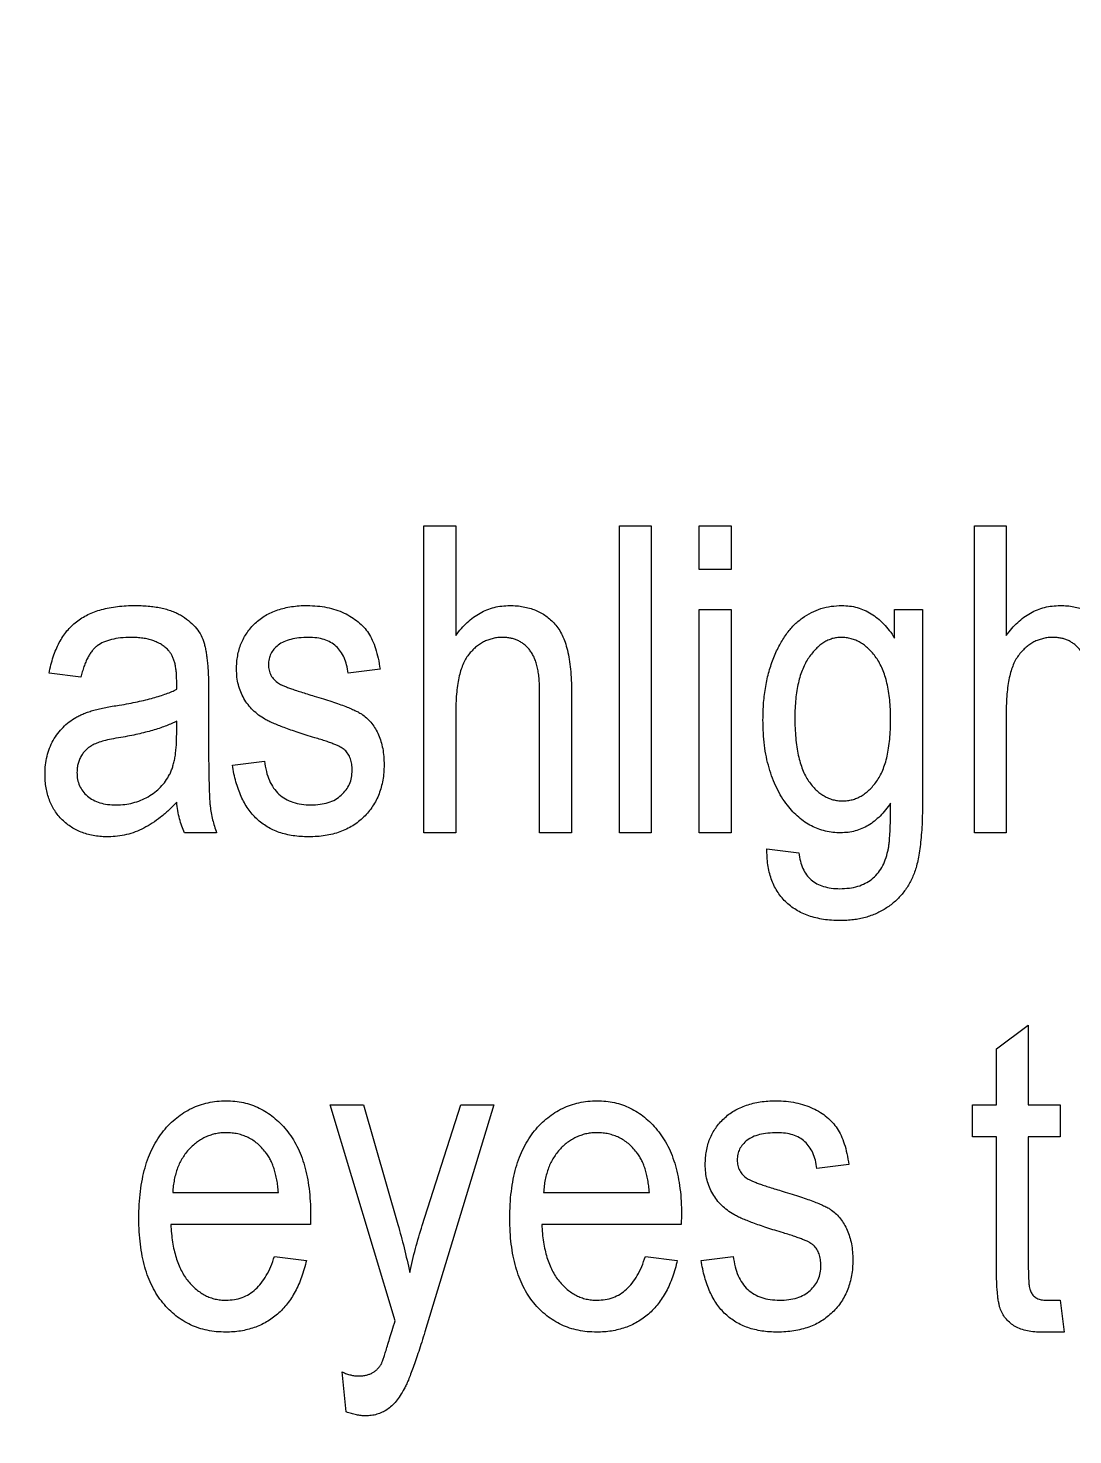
# Model space of a CAD drawing. Header units: millimetres. Extents: x -34 to 34, y -34 to 34.
# Drawn here: x 18.21 to 24.32, y 6.89 to 15.13 of the extents above; entities that cross this region are included whole.
import ezdxf

# ---------------------------------------------------------------- set-up
doc = ezdxf.new("R2010")
doc.units = ezdxf.units.MM

msp = doc.modelspace()

# ---------------------------------------------------------------- linework, layer by layer
at = {"color": 7, "linetype": 'Continuous', "lineweight": 25}
for p, q in [((20.5234, 10.4148), (20.5234, 12.2126)), ((20.5234, 12.2126), (20.7101, 12.2126)), ((20.7101, 12.2126), (20.7101, 11.5698)), ((21.6674, 10.4148), (21.6674, 12.2126)), ((21.6674, 12.2126), (21.8542, 12.2126)), ((21.8542, 12.2126), (21.8542, 10.4148)), ((22.1344, 11.9557), (22.1344, 12.2126)), ((22.1344, 12.2126), (22.3212, 12.2126)), ((22.3212, 12.2126), (22.3212, 11.9557)), ((23.7454, 10.4148), (23.7454, 12.2126)), ((23.7454, 12.2126), (23.9322, 12.2126)), ((23.9322, 12.2126), (23.9322, 11.5698)), ((22.3212, 11.9557), (22.1344, 11.9557)), ((22.1344, 10.4148), (22.1344, 11.7223)), ((22.1344, 11.7223), (22.3212, 11.7223)), ((22.3212, 11.7223), (22.3212, 10.4148)), ((23.2785, 11.5552), (23.2785, 11.7223)), ((23.2785, 11.7223), (23.4419, 11.7223)), ((23.4419, 11.7223), (23.4419, 10.6026)), ((20.2665, 11.372), (20.0797, 11.3487)), ((18.5154, 11.3253), (18.3286, 11.3487)), ((19.0758, 11.2553), (19.0758, 11.3086)), ((19.2625, 11.2542), (19.2625, 10.9602)), ((21.2005, 10.4148), (21.2005, 11.2418)), ((21.3872, 11.2396), (21.3872, 10.4148)), ((20.7101, 11.1287), (20.7101, 10.4148)), ((23.9322, 11.1287), (23.9322, 10.4148)), ((19.0758, 10.9908), (19.0758, 11.0685)), ((19.4026, 10.8117), (19.5894, 10.835)), ((19.3092, 10.4148), (19.1225, 10.4148)), ((20.7101, 10.4148), (20.5234, 10.4148)), ((21.3872, 10.4148), (21.2005, 10.4148)), ((21.8542, 10.4148), (21.6674, 10.4148)), ((22.3212, 10.4148), (22.1344, 10.4148)), ((23.9322, 10.4148), (23.7454, 10.4148)), ((22.5313, 10.3214), (22.7181, 10.298)), ((23.8744, 9.1495), (24.0612, 9.2896)), ((24.0612, 9.2896), (24.0612, 8.8226)), ((23.8744, 8.8226), (23.8744, 9.1495)), ((20.3543, 7.5574), (19.9752, 8.8226)), ((19.9752, 8.8226), (20.1693, 8.8226)), ((20.1693, 8.8226), (20.371, 8.1214)), ((20.5133, 8.1167), (20.7384, 8.8226)), ((20.9325, 8.8226), (20.5286, 7.4928)), ((20.7384, 8.8226), (20.9325, 8.8226)), ((23.7343, 8.6358), (23.7343, 8.8226)), ((23.7343, 8.8226), (23.8744, 8.8226)), ((24.0612, 8.8226), (24.248, 8.8226)), ((24.248, 8.8226), (24.248, 8.6358)), ((23.8744, 8.6358), (23.7343, 8.6358)), ((23.8744, 7.889), (23.8744, 8.6358)), ((24.248, 8.6358), (24.0612, 8.6358)), ((24.0612, 8.6358), (24.0612, 7.8617)), ((23.0105, 8.4724), (22.8237, 8.449)), ((19.0526, 8.3089), (19.6717, 8.3089)), ((21.224, 8.3089), (21.8431, 8.3089)), ((19.8596, 8.1798), (19.8585, 8.1221)), ((22.031, 8.1798), (22.0299, 8.1221)), ((19.8585, 8.1221), (19.0413, 8.1221)), ((22.0299, 8.1221), (21.2127, 8.1221)), ((19.6483, 7.9354), (19.8351, 7.912)), ((21.8197, 7.9354), (22.0065, 7.912)), ((22.1466, 7.912), (22.3334, 7.9354)), ((24.1666, 7.6785), (24.248, 7.6785)), ((24.248, 7.6785), (24.2713, 7.4917)), ((24.2713, 7.4917), (24.133, 7.4917)), ((20.0686, 7.0248), (20.0453, 7.2583))]:
    msp.add_line(p, q, dxfattribs=at)
at = {"color": 7, "linetype": 'Continuous'}
msp.add_circle((0, 0), 34, dxfattribs=at)
at = {"color": 7, "linetype": 'Continuous', "lineweight": 25}
for points, knots in [([(18.3286, 11.3487), (18.3322, 11.3654), (18.3392, 11.3979), (18.3525, 11.4448), (18.369, 11.488), (18.3878, 11.5278), (18.4092, 11.5639), (18.4328, 11.5967), (18.4597, 11.6255), (18.4887, 11.6514), (18.5209, 11.6739), (18.5563, 11.6932), (18.5951, 11.7091), (18.6367, 11.7229), (18.6819, 11.7327), (18.73, 11.7406), (18.7816, 11.7448), (18.8171, 11.7453), (18.8353, 11.7456)], [0, 0, 0, 0, 0.0716716, 0.1396575, 0.2040967, 0.2657188, 0.3238246, 0.3800588, 0.4349433, 0.4888007, 0.5430171, 0.5994176, 0.6575078, 0.7186634, 0.7830298, 0.8512299, 0.9234352, 1, 1, 1, 1]), ([(18.8353, 11.7456), (18.8496, 11.7454), (18.8772, 11.745), (18.9175, 11.742), (18.9554, 11.7374), (18.9911, 11.7305), (19.0242, 11.7212), (19.0554, 11.7109), (19.084, 11.6981), (19.1179, 11.6784), (19.1551, 11.6509), (19.1924, 11.6137), (19.2198, 11.5718), (19.2348, 11.5336), (19.2428, 11.5007), (19.2484, 11.4735), (19.2526, 11.4434), (19.2562, 11.4106), (19.2591, 11.3752), (19.2614, 11.3373), (19.2623, 11.2967), (19.2625, 11.2687), (19.2625, 11.2542)], [0, 0, 0, 0, 0.055824, 0.108429, 0.15842, 0.205566, 0.250578, 0.293416, 0.334193, 0.373299, 0.446944, 0.515076, 0.578842, 0.641994, 0.674963, 0.711445, 0.750973, 0.794165, 0.840588, 0.890275, 0.943238, 1, 1, 1, 1]), ([(19.426, 11.3728), (19.4263, 11.3863), (19.427, 11.4127), (19.4324, 11.4514), (19.4405, 11.4882), (19.4526, 11.5232), (19.4686, 11.5557), (19.4871, 11.5868), (19.5096, 11.6157), (19.5355, 11.6425), (19.5641, 11.6671), (19.596, 11.688), (19.6303, 11.7059), (19.6674, 11.7205), (19.7069, 11.7318), (19.7491, 11.7396), (19.7938, 11.7451), (19.8246, 11.7454), (19.8404, 11.7456)], [0, 0, 0, 0, 0.064436, 0.125867, 0.185938, 0.24426, 0.301581, 0.35857, 0.416451, 0.475923, 0.535995, 0.595828, 0.657302, 0.7203, 0.78546, 0.85336, 0.924575, 1, 1, 1, 1]), ([(19.8404, 11.7456), (19.8603, 11.745), (19.8989, 11.7438), (19.955, 11.7359), (20.0074, 11.7219), (20.0557, 11.7027), (20.0997, 11.6791), (20.1383, 11.6512), (20.1715, 11.6196), (20.1998, 11.5837), (20.2228, 11.5415), (20.2414, 11.4921), (20.2568, 11.4349), (20.2632, 11.3938), (20.2665, 11.372)], [0, 0, 0, 0, 0.094098, 0.183224, 0.267982, 0.350533, 0.429223, 0.50396, 0.575737, 0.645979, 0.719792, 0.80267, 0.895821, 1, 1, 1, 1]), ([(20.7101, 11.5698), (20.7207, 11.5837), (20.7412, 11.6109), (20.7756, 11.647), (20.8125, 11.677), (20.851, 11.7022), (20.8917, 11.7216), (20.9345, 11.7358), (20.9794, 11.7438), (21.0101, 11.745), (21.0257, 11.7456)], [0, 0, 0, 0, 0.139469, 0.271137, 0.396529, 0.517824, 0.63709, 0.755446, 0.875647, 1, 1, 1, 1]), ([(21.0257, 11.7456), (21.0393, 11.7453), (21.0659, 11.7446), (21.1046, 11.7393), (21.1411, 11.731), (21.1756, 11.7195), (21.2078, 11.7038), (21.2376, 11.6849), (21.2653, 11.6627), (21.2912, 11.6371), (21.3142, 11.6066), (21.3339, 11.5708), (21.3505, 11.5292), (21.3643, 11.482), (21.3747, 11.4293), (21.3816, 11.371), (21.3866, 11.3072), (21.387, 11.2627), (21.3872, 11.2396)], [0, 0, 0, 0, 0.057444, 0.1117202, 0.1642962, 0.2151745, 0.2646744, 0.3144257, 0.3636384, 0.4143616, 0.4670349, 0.5239186, 0.5864313, 0.6553367, 0.7306011, 0.8127119, 0.9026258, 1, 1, 1, 1]), ([(22.508, 11.0754), (22.5087, 11.1093), (22.5101, 11.175), (22.5224, 11.2703), (22.5417, 11.3591), (22.5652, 11.4281), (22.5873, 11.4793), (22.605, 11.5147), (22.6242, 11.5473), (22.644, 11.5777), (22.6658, 11.6051), (22.6884, 11.6301), (22.7125, 11.6524), (22.7458, 11.6785), (22.7904, 11.7051), (22.8471, 11.7291), (22.9074, 11.7428), (22.9486, 11.7447), (22.9695, 11.7456)], [0, 0, 0, 0, 0.111723, 0.216967, 0.316536, 0.411523, 0.457028, 0.500668, 0.54206, 0.582044, 0.620363, 0.657316, 0.693405, 0.72859, 0.797045, 0.864014, 0.931134, 1, 1, 1, 1]), ([(22.9695, 11.7456), (22.9848, 11.7451), (23.0152, 11.7441), (23.0596, 11.7346), (23.1018, 11.7195), (23.1418, 11.6985), (23.1798, 11.6714), (23.2155, 11.6384), (23.249, 11.5994), (23.2684, 11.5702), (23.2785, 11.5552)], [0, 0, 0, 0, 0.121205, 0.239819, 0.356123, 0.474207, 0.595404, 0.723139, 0.857256, 1, 1, 1, 1]), ([(23.9322, 11.5698), (23.9428, 11.5837), (23.9633, 11.6109), (23.9977, 11.647), (24.0346, 11.677), (24.073, 11.7022), (24.1138, 11.7216), (24.1565, 11.7358), (24.2015, 11.7438), (24.2322, 11.745), (24.2478, 11.7456)], [0, 0, 0, 0, 0.139469, 0.271137, 0.396529, 0.517824, 0.63709, 0.755446, 0.875647, 1, 1, 1, 1]), ([(24.2478, 11.7456), (24.2614, 11.7453), (24.2879, 11.7446), (24.3267, 11.7393), (24.3632, 11.731), (24.3977, 11.7195), (24.4298, 11.7038), (24.4597, 11.6849), (24.4874, 11.6627), (24.5133, 11.6371), (24.5362, 11.6066), (24.556, 11.5708), (24.5726, 11.5292), (24.5863, 11.482), (24.5968, 11.4293), (24.6037, 11.371), (24.6087, 11.3072), (24.6091, 11.2627), (24.6093, 11.2396)], [0, 0, 0, 0, 0.057444, 0.11172, 0.164296, 0.215175, 0.264674, 0.314426, 0.363638, 0.414362, 0.467035, 0.523919, 0.586431, 0.655337, 0.730601, 0.812712, 0.902626, 1, 1, 1, 1]), ([(18.8091, 11.5588), (18.7884, 11.5584), (18.7496, 11.5577), (18.6955, 11.548), (18.6493, 11.5333), (18.6166, 11.5147), (18.595, 11.496), (18.5801, 11.4797), (18.5666, 11.4605), (18.5542, 11.4386), (18.5425, 11.4144), (18.5325, 11.387), (18.5228, 11.3573), (18.5179, 11.3362), (18.5154, 11.3253)], [0, 0, 0, 0, 0.148259, 0.277447, 0.392322, 0.49422, 0.543638, 0.596671, 0.652267, 0.711588, 0.776271, 0.845196, 0.920134, 1, 1, 1, 1]), ([(19.0258, 11.4851), (19.0197, 11.491), (19.0075, 11.5029), (18.986, 11.5179), (18.9622, 11.5306), (18.9362, 11.5412), (18.9078, 11.5493), (18.877, 11.5544), (18.8438, 11.5584), (18.8209, 11.5587), (18.8091, 11.5588)], [0, 0, 0, 0, 0.1075417, 0.2176791, 0.332152, 0.4510753, 0.5752506, 0.7075628, 0.8495183, 1, 1, 1, 1]), ([(19.847, 11.5588), (19.8285, 11.5583), (19.7938, 11.5574), (19.7454, 11.549), (19.704, 11.5357), (19.6705, 11.5157), (19.6448, 11.4913), (19.6263, 11.4635), (19.6147, 11.4324), (19.6134, 11.4103), (19.6128, 11.399)], [0, 0, 0, 0, 0.174448, 0.326882, 0.461347, 0.581638, 0.691071, 0.792789, 0.893938, 1, 1, 1, 1]), ([(20.0797, 11.3487), (20.0772, 11.3652), (20.0723, 11.3966), (20.0578, 11.4402), (20.0367, 11.4768), (20.0104, 11.5075), (19.9774, 11.5308), (19.939, 11.5473), (19.8948, 11.5572), (19.8635, 11.5583), (19.847, 11.5588)], [0, 0, 0, 0, 0.1428901, 0.2715776, 0.3904694, 0.5025713, 0.6152082, 0.7321897, 0.8591868, 1, 1, 1, 1]), ([(20.983, 11.5588), (20.9738, 11.5585), (20.9554, 11.558), (20.9284, 11.5537), (20.9026, 11.5456), (20.8775, 11.5357), (20.8539, 11.5218), (20.8309, 11.5058), (20.8095, 11.4862), (20.7888, 11.464), (20.7698, 11.4378), (20.7541, 11.4067), (20.7401, 11.3716), (20.7295, 11.3318), (20.7206, 11.2876), (20.7148, 11.2386), (20.7105, 11.1852), (20.7103, 11.1481), (20.7101, 11.1287)], [0, 0, 0, 0, 0.04841, 0.096097, 0.142584, 0.189362, 0.236938, 0.285298, 0.335747, 0.38842, 0.444027, 0.504346, 0.570021, 0.641321, 0.719788, 0.805709, 0.898842, 1, 1, 1, 1]), ([(21.2005, 11.2418), (21.2004, 11.2554), (21.2003, 11.2817), (21.1971, 11.3197), (21.1932, 11.3548), (21.1863, 11.3867), (21.1785, 11.4159), (21.1689, 11.4421), (21.1565, 11.4648), (21.1432, 11.4851), (21.1279, 11.5026), (21.1111, 11.5174), (21.0931, 11.5303), (21.0739, 11.5412), (21.0531, 11.5491), (21.0309, 11.5544), (21.0075, 11.5584), (20.9913, 11.5587), (20.983, 11.5588)], [0, 0, 0, 0, 0.09359, 0.180738, 0.261569, 0.335796, 0.405117, 0.468581, 0.527262, 0.582644, 0.634754, 0.686237, 0.736547, 0.786292, 0.837339, 0.889011, 0.943131, 1, 1, 1, 1]), ([(22.9654, 11.5588), (22.9565, 11.5585), (22.9389, 11.5578), (22.9129, 11.5522), (22.8881, 11.5424), (22.8636, 11.5296), (22.8403, 11.5125), (22.8176, 11.4921), (22.7961, 11.4676), (22.7752, 11.4401), (22.7563, 11.4085), (22.7395, 11.3735), (22.7256, 11.3348), (22.7146, 11.2925), (22.7052, 11.2466), (22.6995, 11.197), (22.6951, 11.144), (22.6949, 11.1074), (22.6948, 11.0886)], [0, 0, 0, 0, 0.044567, 0.08817, 0.132512, 0.178014, 0.226019, 0.276906, 0.330826, 0.388688, 0.4499, 0.514737, 0.58275, 0.655883, 0.733525, 0.817005, 0.905575, 1, 1, 1, 1]), ([(23.2551, 11.0791), (23.2548, 11.0987), (23.2541, 11.1367), (23.2509, 11.1917), (23.2435, 11.2427), (23.235, 11.2901), (23.2226, 11.3333), (23.2088, 11.3731), (23.1911, 11.4085), (23.1713, 11.4401), (23.1498, 11.4679), (23.1268, 11.492), (23.1029, 11.5128), (23.0777, 11.5297), (23.0511, 11.5425), (23.0237, 11.5522), (22.9949, 11.5578), (22.9753, 11.5585), (22.9654, 11.5588)], [0, 0, 0, 0, 0.09427, 0.182852, 0.264972, 0.342462, 0.414183, 0.481397, 0.544747, 0.604188, 0.660507, 0.713915, 0.764136, 0.812677, 0.859538, 0.906003, 0.952496, 1, 1, 1, 1]), ([(24.2051, 11.5588), (24.1958, 11.5585), (24.1775, 11.558), (24.1504, 11.5537), (24.1247, 11.5456), (24.0996, 11.5357), (24.076, 11.5218), (24.053, 11.5058), (24.0316, 11.4862), (24.0109, 11.464), (23.9919, 11.4378), (23.9762, 11.4067), (23.9621, 11.3716), (23.9515, 11.3318), (23.9427, 11.2876), (23.9369, 11.2386), (23.9326, 11.1852), (23.9323, 11.1481), (23.9322, 11.1287)], [0, 0, 0, 0, 0.04841, 0.096097, 0.142584, 0.189362, 0.236938, 0.285298, 0.335747, 0.38842, 0.444027, 0.504346, 0.570021, 0.641321, 0.719788, 0.805709, 0.898842, 1, 1, 1, 1]), ([(24.4225, 11.2418), (24.4225, 11.2554), (24.4224, 11.2817), (24.4191, 11.3197), (24.4152, 11.3548), (24.4083, 11.3867), (24.4006, 11.4159), (24.3909, 11.4421), (24.3786, 11.4648), (24.3652, 11.4851), (24.35, 11.5026), (24.3332, 11.5174), (24.3152, 11.5303), (24.296, 11.5412), (24.2752, 11.5491), (24.253, 11.5544), (24.2296, 11.5584), (24.2134, 11.5587), (24.2051, 11.5588)], [0, 0, 0, 0, 0.0935899, 0.1807377, 0.261569, 0.3357961, 0.4051167, 0.468581, 0.527262, 0.5826444, 0.6347538, 0.6862366, 0.7365468, 0.7862918, 0.8373389, 0.8890111, 0.9431314, 1, 1, 1, 1]), ([(19.0758, 11.3086), (19.0757, 11.3187), (19.0755, 11.3381), (19.0727, 11.3659), (19.0693, 11.3916), (19.064, 11.415), (19.0565, 11.4358), (19.0482, 11.4547), (19.0381, 11.4713), (19.0298, 11.4806), (19.0258, 11.4851)], [0, 0, 0, 0, 0.161267, 0.309516, 0.446865, 0.574548, 0.691884, 0.800555, 0.903503, 1, 1, 1, 1]), ([(19.8842, 10.9718), (19.8672, 10.977), (19.8345, 10.987), (19.7877, 11.002), (19.745, 11.0161), (19.7066, 11.0299), (19.6724, 11.0436), (19.6419, 11.0558), (19.6157, 11.0677), (19.5868, 11.083), (19.5552, 11.1037), (19.5218, 11.1322), (19.4931, 11.1647), (19.4688, 11.2005), (19.4499, 11.2398), (19.4357, 11.2817), (19.4278, 11.3265), (19.4266, 11.3572), (19.426, 11.3728)], [0, 0, 0, 0, 0.080348, 0.154086, 0.221746, 0.283008, 0.338429, 0.387637, 0.431089, 0.468395, 0.535347, 0.601101, 0.665615, 0.730436, 0.795703, 0.861629, 0.92964, 1, 1, 1, 1]), ([(19.6128, 11.399), (19.6134, 11.3881), (19.6146, 11.3667), (19.6266, 11.3368), (19.6455, 11.3104), (19.6628, 11.2972), (19.6719, 11.2903)], [0, 0, 0, 0, 0.253335, 0.496023, 0.737057, 1, 1, 1, 1]), ([(19.6719, 11.2903), (19.6755, 11.2882), (19.684, 11.2832), (19.6994, 11.2761), (19.7191, 11.2681), (19.7432, 11.2596), (19.7714, 11.2495), (19.8042, 11.2393), (19.8411, 11.2273), (19.8674, 11.2196), (19.8813, 11.2155)], [0, 0, 0, 0, 0.056472, 0.132657, 0.228152, 0.343167, 0.4768, 0.631658, 0.805172, 1, 1, 1, 1]), ([(18.7401, 11.1619), (18.7586, 11.1651), (18.7944, 11.1712), (18.8458, 11.1819), (18.8935, 11.1927), (18.9373, 11.2045), (18.9775, 11.216), (19.0138, 11.2284), (19.0465, 11.2409), (19.0663, 11.2507), (19.0758, 11.2553)], [0, 0, 0, 0, 0.161132, 0.311379, 0.450631, 0.581265, 0.699834, 0.810076, 0.909893, 1, 1, 1, 1]), ([(19.8813, 11.2155), (19.8993, 11.2101), (19.9336, 11.1998), (19.9822, 11.1841), (20.0257, 11.1692), (20.0639, 11.1551), (20.0969, 11.1417), (20.1246, 11.1288), (20.1475, 11.1176), (20.1704, 11.1023), (20.1942, 11.0822), (20.2189, 11.0549), (20.2402, 11.0235), (20.2581, 10.9884), (20.2721, 10.9495), (20.283, 10.9073), (20.2885, 10.8613), (20.2894, 10.8296), (20.2899, 10.8131)], [0, 0, 0, 0, 0.088802, 0.1690438, 0.2412984, 0.3055988, 0.3614603, 0.4094934, 0.4495465, 0.4818679, 0.5389057, 0.5962116, 0.6552845, 0.7171584, 0.7819972, 0.8500813, 0.9224248, 1, 1, 1, 1]), ([(18.3053, 10.7584), (18.3057, 10.7766), (18.3067, 10.8119), (18.3163, 10.8633), (18.331, 10.9115), (18.3524, 10.9562), (18.3789, 10.9968), (18.41, 11.0332), (18.4456, 11.0647), (18.479, 11.0872), (18.5087, 11.1027), (18.5338, 11.1135), (18.5616, 11.1237), (18.592, 11.1333), (18.6252, 11.1415), (18.6611, 11.1492), (18.6997, 11.1561), (18.7264, 11.1599), (18.7401, 11.1619)], [0, 0, 0, 0, 0.082234, 0.160067, 0.235715, 0.310162, 0.38384, 0.454974, 0.526416, 0.598714, 0.636677, 0.678142, 0.722779, 0.770713, 0.82244, 0.877675, 0.937024, 1, 1, 1, 1]), ([(19.0758, 11.0685), (19.0664, 11.0639), (19.047, 11.0544), (19.0159, 11.0413), (18.9816, 11.0289), (18.9438, 11.0174), (18.9031, 11.0056), (18.859, 10.9948), (18.8117, 10.9846), (18.7792, 10.9783), (18.7624, 10.9751)], [0, 0, 0, 0, 0.094992, 0.197636, 0.308786, 0.428717, 0.55824, 0.696859, 0.843641, 1, 1, 1, 1]), ([(22.6506, 10.5764), (22.6391, 10.5923), (22.6158, 10.6244), (22.5872, 10.6776), (22.5626, 10.7343), (22.5427, 10.795), (22.527, 10.8596), (22.5157, 10.928), (22.5092, 11.0004), (22.5084, 11.05), (22.508, 11.0754)], [0, 0, 0, 0, 0.111659, 0.225063, 0.341653, 0.462394, 0.587488, 0.718364, 0.855637, 1, 1, 1, 1]), ([(22.6948, 11.0886), (22.6949, 11.0681), (22.6951, 11.0287), (22.6994, 10.9716), (22.7053, 10.9187), (22.714, 10.8701), (22.7252, 10.8257), (22.7391, 10.7857), (22.7553, 10.7497), (22.7744, 10.7182), (22.7954, 10.6908), (22.8171, 10.6667), (22.8408, 10.6471), (22.8649, 10.6302), (22.8906, 10.6175), (22.9173, 10.6082), (22.9452, 10.6026), (22.9642, 10.6019), (22.9738, 10.6015)], [0, 0, 0, 0, 0.098168, 0.189537, 0.274832, 0.353791, 0.426768, 0.494209, 0.557213, 0.615929, 0.670965, 0.722647, 0.77157, 0.81824, 0.863964, 0.908493, 0.953752, 1, 1, 1, 1]), ([(22.9738, 10.6015), (22.9835, 10.6019), (23.0025, 10.6025), (23.0304, 10.6083), (23.0571, 10.6171), (23.0828, 10.6296), (23.1073, 10.6459), (23.1308, 10.6656), (23.1526, 10.6894), (23.174, 10.7159), (23.1935, 10.7467), (23.2096, 10.7821), (23.224, 10.8213), (23.2356, 10.8648), (23.244, 10.9125), (23.2507, 10.9643), (23.2541, 11.0203), (23.2548, 11.059), (23.2551, 11.0791)], [0, 0, 0, 0, 0.046801, 0.092602, 0.137474, 0.183485, 0.230876, 0.280385, 0.332252, 0.387377, 0.446101, 0.508786, 0.57612, 0.648977, 0.727137, 0.811764, 0.902417, 1, 1, 1, 1]), ([(18.7624, 10.9751), (18.7438, 10.9721), (18.7094, 10.9665), (18.6624, 10.957), (18.6246, 10.9463), (18.5946, 10.9348), (18.5707, 10.9214), (18.5505, 10.9059), (18.5327, 10.888), (18.5182, 10.8674), (18.5065, 10.8451), (18.4979, 10.8211), (18.4933, 10.7953), (18.4925, 10.7776), (18.4921, 10.7686)], [0, 0, 0, 0, 0.14934, 0.275223, 0.379381, 0.460149, 0.528661, 0.595254, 0.661259, 0.727482, 0.793768, 0.860117, 0.928629, 1, 1, 1, 1]), ([(18.7223, 10.5782), (18.739, 10.5787), (18.7719, 10.5797), (18.8201, 10.5893), (18.8661, 10.6041), (18.909, 10.6254), (18.9483, 10.6513), (18.9826, 10.682), (19.0118, 10.7165), (19.0315, 10.7489), (19.0446, 10.7773), (19.0529, 10.8012), (19.0596, 10.8272), (19.0662, 10.8554), (19.0701, 10.886), (19.0736, 10.9189), (19.0753, 10.9541), (19.0756, 10.9783), (19.0758, 10.9908)], [0, 0, 0, 0, 0.080989, 0.159694, 0.23733, 0.314925, 0.391527, 0.46509, 0.537554, 0.610123, 0.648415, 0.689106, 0.732481, 0.779017, 0.829093, 0.882471, 0.939203, 1, 1, 1, 1]), ([(19.2625, 10.9602), (19.2625, 10.9356), (19.2623, 10.8889), (19.2633, 10.8224), (19.2638, 10.763), (19.2651, 10.7107), (19.2658, 10.6656), (19.2679, 10.6277), (19.2695, 10.5969), (19.2736, 10.5521), (19.2845, 10.4913), (19.301, 10.4403), (19.3092, 10.4148)], [0, 0, 0, 0, 0.133924, 0.254596, 0.362671, 0.4575, 0.539735, 0.608765, 0.664555, 0.707833, 0.854007, 1, 1, 1, 1]), ([(20.0604, 10.8996), (20.0574, 10.9021), (20.0505, 10.9079), (20.0373, 10.9155), (20.0208, 10.924), (20.0006, 10.9328), (19.9765, 10.9416), (19.9491, 10.9517), (19.9178, 10.9617), (19.8958, 10.9683), (19.8842, 10.9718)], [0, 0, 0, 0, 0.0610042, 0.1413952, 0.2376911, 0.352034, 0.4865135, 0.6384007, 0.8107359, 1, 1, 1, 1]), ([(20.1031, 10.781), (20.1027, 10.7931), (20.1019, 10.8162), (20.0938, 10.8485), (20.0803, 10.8769), (20.067, 10.8921), (20.0604, 10.8996)], [0, 0, 0, 0, 0.280002, 0.533179, 0.769121, 1, 1, 1, 1]), ([(19.8481, 10.3914), (19.8325, 10.3918), (19.8021, 10.3926), (19.7577, 10.3972), (19.7159, 10.4057), (19.6763, 10.4169), (19.6396, 10.4319), (19.6051, 10.4498), (19.5735, 10.4715), (19.5438, 10.496), (19.5174, 10.5243), (19.4929, 10.5556), (19.4716, 10.5903), (19.4524, 10.6282), (19.4362, 10.6695), (19.4224, 10.714), (19.4105, 10.7616), (19.4053, 10.7947), (19.4026, 10.8117)], [0, 0, 0, 0, 0.068598, 0.133768, 0.196572, 0.256229, 0.314602, 0.370895, 0.427188, 0.483069, 0.539889, 0.597519, 0.657405, 0.719194, 0.784329, 0.852247, 0.924462, 1, 1, 1, 1]), ([(19.5894, 10.835), (19.5926, 10.8146), (19.5986, 10.7758), (19.6166, 10.7223), (19.6413, 10.677), (19.6735, 10.6401), (19.7122, 10.612), (19.7568, 10.5922), (19.8071, 10.5803), (19.8424, 10.5789), (19.8608, 10.5782)], [0, 0, 0, 0, 0.14866, 0.28179, 0.404034, 0.51815, 0.630888, 0.74606, 0.86749, 1, 1, 1, 1]), ([(20.2899, 10.8131), (20.2895, 10.7978), (20.2888, 10.7678), (20.2834, 10.7237), (20.2737, 10.6821), (20.2613, 10.6424), (20.2441, 10.6053), (20.2238, 10.5701), (20.1994, 10.5375), (20.1718, 10.5072), (20.1408, 10.4799), (20.1072, 10.456), (20.0705, 10.4362), (20.0314, 10.4197), (19.9893, 10.407), (19.9446, 10.398), (19.8972, 10.3924), (19.8648, 10.3917), (19.8481, 10.3914)], [0, 0, 0, 0, 0.0667366, 0.1307395, 0.1926219, 0.2527063, 0.3114422, 0.3702616, 0.4289021, 0.488462, 0.5484554, 0.6080718, 0.6677538, 0.7291866, 0.7928054, 0.8587142, 0.927446, 1, 1, 1, 1]), ([(18.6766, 10.3914), (18.6629, 10.3916), (18.636, 10.3921), (18.5968, 10.3971), (18.5595, 10.4044), (18.5246, 10.4157), (18.4915, 10.4294), (18.4608, 10.4467), (18.4321, 10.4668), (18.4059, 10.4902), (18.3821, 10.516), (18.3617, 10.5444), (18.344, 10.5747), (18.3297, 10.6074), (18.3189, 10.6422), (18.3107, 10.6791), (18.306, 10.718), (18.3055, 10.7448), (18.3053, 10.7584)], [0, 0, 0, 0, 0.069938, 0.136607, 0.20102, 0.262641, 0.323067, 0.382603, 0.441637, 0.501221, 0.560761, 0.619651, 0.678956, 0.739059, 0.800679, 0.864011, 0.930681, 1, 1, 1, 1]), ([(18.4921, 10.7686), (18.4926, 10.7548), (18.4936, 10.7281), (18.5062, 10.6905), (18.5252, 10.6569), (18.5525, 10.6285), (18.5865, 10.6057), (18.6268, 10.5898), (18.6726, 10.5798), (18.7052, 10.5787), (18.7223, 10.5782)], [0, 0, 0, 0, 0.122874, 0.236599, 0.349183, 0.464109, 0.584274, 0.71059, 0.848047, 1, 1, 1, 1]), ([(19.8608, 10.5782), (19.8791, 10.5788), (19.9138, 10.58), (19.9626, 10.5907), (20.0051, 10.6084), (20.0402, 10.6341), (20.0681, 10.6649), (20.0889, 10.6998), (20.1009, 10.7393), (20.1023, 10.7668), (20.1031, 10.781)], [0, 0, 0, 0, 0.1542703, 0.2919558, 0.4192903, 0.5397792, 0.6560245, 0.7677851, 0.8804279, 1, 1, 1, 1]), ([(19.0758, 10.595), (19.0604, 10.5789), (19.0307, 10.5477), (18.983, 10.5062), (18.9343, 10.471), (18.8847, 10.4419), (18.834, 10.4195), (18.7825, 10.4032), (18.7299, 10.3934), (18.6944, 10.3921), (18.6766, 10.3914)], [0, 0, 0, 0, 0.144192, 0.280329, 0.40997, 0.534278, 0.653528, 0.769514, 0.884388, 1, 1, 1, 1]), ([(19.1225, 10.4148), (19.1167, 10.4279), (19.1049, 10.4548), (19.0921, 10.4985), (19.0817, 10.5454), (19.0778, 10.5782), (19.0758, 10.595)], [0, 0, 0, 0, 0.230051, 0.470725, 0.728244, 1, 1, 1, 1]), ([(22.9636, 10.4148), (22.9483, 10.4152), (22.918, 10.4161), (22.8736, 10.4242), (22.8309, 10.4363), (22.7906, 10.4546), (22.7522, 10.4774), (22.716, 10.5054), (22.6814, 10.5383), (22.661, 10.5635), (22.6506, 10.5764)], [0, 0, 0, 0, 0.125872, 0.248366, 0.368938, 0.48905, 0.609819, 0.734308, 0.864113, 1, 1, 1, 1]), ([(23.4419, 10.6026), (23.4418, 10.5786), (23.4415, 10.5322), (23.4394, 10.4654), (23.4354, 10.4041), (23.43, 10.3481), (23.4232, 10.2975), (23.415, 10.2521), (23.4048, 10.2121), (23.3896, 10.1665), (23.3656, 10.1156), (23.3288, 10.0612), (23.2836, 10.0138), (23.2403, 9.9799), (23.2021, 9.9573), (23.1719, 9.9422), (23.1403, 9.9294), (23.107, 9.9193), (23.0727, 9.9106), (23.0365, 9.9056), (22.9991, 9.9016), (22.9736, 9.9013), (22.9607, 9.9011)], [0, 0, 0, 0, 0.073903, 0.142241, 0.205078, 0.262456, 0.314817, 0.361887, 0.40389, 0.441304, 0.509422, 0.575778, 0.642046, 0.70961, 0.743919, 0.778136, 0.813136, 0.848315, 0.884796, 0.921798, 0.960422, 1, 1, 1, 1]), ([(23.2551, 10.5891), (23.2454, 10.5754), (23.2265, 10.5488), (23.1947, 10.5132), (23.1609, 10.4831), (23.1255, 10.4579), (23.0876, 10.4388), (23.0481, 10.4247), (23.0064, 10.4166), (22.978, 10.4154), (22.9636, 10.4148)], [0, 0, 0, 0, 0.141924, 0.275925, 0.402666, 0.524492, 0.642235, 0.759977, 0.878369, 1, 1, 1, 1]), ([(23.2394, 10.3082), (23.2407, 10.3145), (23.2436, 10.3287), (23.2467, 10.3523), (23.2491, 10.3806), (23.2513, 10.4134), (23.2532, 10.4509), (23.2541, 10.4929), (23.2549, 10.5395), (23.255, 10.5721), (23.2551, 10.5891)], [0, 0, 0, 0, 0.068568, 0.153538, 0.253655, 0.370454, 0.503984, 0.652946, 0.818712, 1, 1, 1, 1]), ([(22.9607, 9.9011), (22.9438, 9.9015), (22.911, 9.9022), (22.8631, 9.9073), (22.8183, 9.916), (22.7764, 9.928), (22.7375, 9.9435), (22.7019, 9.9632), (22.6689, 9.9857), (22.6391, 10.0118), (22.6128, 10.0411), (22.5901, 10.0733), (22.571, 10.1082), (22.5557, 10.1457), (22.5439, 10.1858), (22.5362, 10.2286), (22.5311, 10.2741), (22.5312, 10.3053), (22.5313, 10.3214)], [0, 0, 0, 0, 0.074023, 0.143609, 0.210304, 0.273466, 0.334344, 0.39317, 0.451333, 0.508658, 0.565938, 0.623228, 0.680865, 0.739571, 0.800029, 0.863387, 0.929742, 1, 1, 1, 1]), ([(22.7181, 10.298), (22.7206, 10.2814), (22.7254, 10.2497), (22.7403, 10.2059), (22.7618, 10.1689), (22.7893, 10.1384), (22.8235, 10.1154), (22.8634, 10.0995), (22.9089, 10.0895), (22.9412, 10.0884), (22.9582, 10.0879)], [0, 0, 0, 0, 0.141291, 0.268933, 0.386172, 0.498275, 0.610788, 0.729002, 0.857674, 1, 1, 1, 1]), ([(22.9582, 10.0879), (22.9767, 10.0886), (23.0121, 10.0899), (23.0625, 10.1), (23.1069, 10.1176), (23.1455, 10.1421), (23.1782, 10.1738), (23.205, 10.2124), (23.2261, 10.2577), (23.2348, 10.2909), (23.2394, 10.3082)], [0, 0, 0, 0, 0.1418397, 0.2711313, 0.3914759, 0.5053841, 0.6193075, 0.7376213, 0.863008, 1, 1, 1, 1]), ([(18.8545, 8.1579), (18.8549, 8.185), (18.8556, 8.2378), (18.8627, 8.3145), (18.8738, 8.3862), (18.8893, 8.4529), (18.9098, 8.5145), (18.9345, 8.5713), (18.9638, 8.6232), (18.9977, 8.6699), (19.0354, 8.711), (19.0753, 8.7471), (19.1175, 8.7778), (19.1625, 8.8025), (19.2098, 8.8222), (19.2595, 8.8361), (19.3117, 8.8441), (19.3472, 8.8453), (19.3652, 8.8459)], [0, 0, 0, 0, 0.084514, 0.164397, 0.239575, 0.310424, 0.377514, 0.441638, 0.503055, 0.562996, 0.620921, 0.676452, 0.730182, 0.783428, 0.835913, 0.88941, 0.943848, 1, 1, 1, 1]), ([(19.3652, 8.8459), (19.3825, 8.8455), (19.4166, 8.8446), (19.4666, 8.8364), (19.5143, 8.8228), (19.5599, 8.8041), (19.6032, 8.7799), (19.6438, 8.7499), (19.6827, 8.7151), (19.7192, 8.675), (19.7524, 8.6297), (19.7814, 8.5795), (19.8052, 8.5243), (19.8255, 8.4647), (19.8405, 8.4001), (19.8519, 8.3309), (19.8584, 8.2569), (19.8592, 8.2059), (19.8596, 8.1798)], [0, 0, 0, 0, 0.05571, 0.109694, 0.162658, 0.215196, 0.268175, 0.32202, 0.377796, 0.436048, 0.496318, 0.558287, 0.622502, 0.689912, 0.760814, 0.835862, 0.91572, 1, 1, 1, 1]), ([(21.0259, 8.1579), (21.0263, 8.185), (21.027, 8.2378), (21.0341, 8.3145), (21.0452, 8.3862), (21.0607, 8.4529), (21.0812, 8.5145), (21.1059, 8.5713), (21.1352, 8.6232), (21.1691, 8.6699), (21.2068, 8.711), (21.2467, 8.7471), (21.2889, 8.7778), (21.3339, 8.8025), (21.3812, 8.8222), (21.4309, 8.8361), (21.4831, 8.8441), (21.5186, 8.8453), (21.5366, 8.8459)], [0, 0, 0, 0, 0.084514, 0.164397, 0.239575, 0.310424, 0.377514, 0.441638, 0.503055, 0.562996, 0.620921, 0.676452, 0.730182, 0.783428, 0.835913, 0.88941, 0.943848, 1, 1, 1, 1]), ([(21.5366, 8.8459), (21.5539, 8.8455), (21.588, 8.8446), (21.638, 8.8364), (21.6857, 8.8228), (21.7313, 8.8041), (21.7746, 8.7799), (21.8152, 8.7499), (21.8541, 8.7151), (21.8905, 8.675), (21.9238, 8.6297), (21.9528, 8.5795), (21.9766, 8.5243), (21.9969, 8.4647), (22.0119, 8.4001), (22.0233, 8.3309), (22.0297, 8.2569), (22.0306, 8.2059), (22.031, 8.1798)], [0, 0, 0, 0, 0.05571, 0.109694, 0.162658, 0.215196, 0.268175, 0.32202, 0.377796, 0.436048, 0.496318, 0.558287, 0.622502, 0.689912, 0.760814, 0.835862, 0.91572, 1, 1, 1, 1]), ([(22.17, 8.4731), (22.1703, 8.4866), (22.171, 8.513), (22.1763, 8.5517), (22.1845, 8.5886), (22.1965, 8.6235), (22.2125, 8.6561), (22.2311, 8.6871), (22.2536, 8.716), (22.2795, 8.7429), (22.3081, 8.7674), (22.3399, 8.7883), (22.3743, 8.8062), (22.4113, 8.8208), (22.4509, 8.8321), (22.4931, 8.8399), (22.5378, 8.8454), (22.5686, 8.8458), (22.5844, 8.8459)], [0, 0, 0, 0, 0.064436, 0.125867, 0.185938, 0.24426, 0.301581, 0.35857, 0.416451, 0.475923, 0.535995, 0.595828, 0.657302, 0.7203, 0.78546, 0.85336, 0.924575, 1, 1, 1, 1]), ([(22.5844, 8.8459), (22.6042, 8.8453), (22.6429, 8.8442), (22.699, 8.8363), (22.7514, 8.8223), (22.7997, 8.803), (22.8436, 8.7794), (22.8823, 8.7516), (22.9155, 8.72), (22.9438, 8.684), (22.9667, 8.6418), (22.9854, 8.5924), (23.0008, 8.5353), (23.0071, 8.4941), (23.0105, 8.4724)], [0, 0, 0, 0, 0.094098, 0.183224, 0.267982, 0.350533, 0.429223, 0.50396, 0.575737, 0.645979, 0.719792, 0.80267, 0.895821, 1, 1, 1, 1]), ([(19.366, 8.6592), (19.3556, 8.6589), (19.3352, 8.6583), (19.3051, 8.654), (19.2765, 8.646), (19.2486, 8.6361), (19.2223, 8.6222), (19.1968, 8.6062), (19.1728, 8.5866), (19.1499, 8.5645), (19.1288, 8.54), (19.1104, 8.5129), (19.0944, 8.4841), (19.0807, 8.4531), (19.0699, 8.42), (19.0616, 8.3847), (19.0551, 8.3476), (19.0535, 8.322), (19.0526, 8.3089)], [0, 0, 0, 0, 0.059496, 0.117439, 0.173917, 0.230546, 0.287144, 0.344361, 0.403544, 0.464857, 0.527346, 0.58921, 0.652435, 0.71661, 0.783604, 0.852624, 0.924924, 1, 1, 1, 1]), ([(19.5965, 8.5453), (19.5889, 8.5544), (19.574, 8.5721), (19.5492, 8.5957), (19.5222, 8.615), (19.4941, 8.6313), (19.4642, 8.6436), (19.433, 8.6531), (19.3999, 8.658), (19.3774, 8.6588), (19.366, 8.6592)], [0, 0, 0, 0, 0.132804, 0.260544, 0.383948, 0.505265, 0.625434, 0.746635, 0.871231, 1, 1, 1, 1]), ([(21.5374, 8.6592), (21.527, 8.6589), (21.5066, 8.6583), (21.4765, 8.654), (21.4479, 8.646), (21.42, 8.6361), (21.3937, 8.6222), (21.3682, 8.6062), (21.3442, 8.5866), (21.3213, 8.5645), (21.3002, 8.54), (21.2818, 8.5129), (21.2658, 8.4841), (21.2521, 8.4531), (21.2413, 8.42), (21.233, 8.3847), (21.2265, 8.3476), (21.2248, 8.322), (21.224, 8.3089)], [0, 0, 0, 0, 0.059496, 0.117439, 0.173917, 0.230546, 0.287144, 0.344361, 0.403544, 0.464857, 0.527346, 0.58921, 0.652435, 0.71661, 0.783604, 0.852624, 0.924924, 1, 1, 1, 1]), ([(21.7679, 8.5453), (21.7603, 8.5544), (21.7454, 8.5721), (21.7206, 8.5957), (21.6936, 8.615), (21.6655, 8.6313), (21.6356, 8.6436), (21.6044, 8.6531), (21.5713, 8.658), (21.5488, 8.6588), (21.5374, 8.6592)], [0, 0, 0, 0, 0.132804, 0.260544, 0.383948, 0.505265, 0.625434, 0.746635, 0.871231, 1, 1, 1, 1]), ([(22.591, 8.6592), (22.5724, 8.6587), (22.5377, 8.6577), (22.4893, 8.6494), (22.448, 8.636), (22.4145, 8.6161), (22.3888, 8.5916), (22.3703, 8.5639), (22.3587, 8.5327), (22.3574, 8.5107), (22.3567, 8.4994)], [0, 0, 0, 0, 0.1744475, 0.3268824, 0.4613472, 0.581638, 0.6910706, 0.7927893, 0.8939382, 1, 1, 1, 1]), ([(22.8237, 8.449), (22.8212, 8.4655), (22.8163, 8.4969), (22.8018, 8.5405), (22.7807, 8.5771), (22.7544, 8.6079), (22.7214, 8.6311), (22.6829, 8.6477), (22.6388, 8.6575), (22.6074, 8.6586), (22.591, 8.6592)], [0, 0, 0, 0, 0.1428901, 0.2715776, 0.3904694, 0.5025713, 0.6152082, 0.7321897, 0.8591868, 1, 1, 1, 1]), ([(19.6717, 8.3089), (19.6705, 8.3217), (19.6681, 8.3465), (19.6625, 8.3824), (19.6559, 8.4159), (19.6469, 8.4468), (19.637, 8.4752), (19.6251, 8.5009), (19.6123, 8.5246), (19.6017, 8.5385), (19.5965, 8.5453)], [0, 0, 0, 0, 0.153117, 0.296903, 0.433148, 0.55985, 0.680043, 0.79167, 0.898167, 1, 1, 1, 1]), ([(21.8431, 8.3089), (21.8419, 8.3217), (21.8395, 8.3465), (21.8339, 8.3824), (21.8273, 8.4159), (21.8183, 8.4468), (21.8084, 8.4752), (21.7965, 8.5009), (21.7837, 8.5246), (21.7731, 8.5385), (21.7679, 8.5453)], [0, 0, 0, 0, 0.153117, 0.296903, 0.433148, 0.55985, 0.680043, 0.79167, 0.898167, 1, 1, 1, 1]), ([(22.3567, 8.4994), (22.3574, 8.4884), (22.3586, 8.467), (22.3706, 8.4372), (22.3894, 8.4107), (22.4068, 8.3975), (22.4158, 8.3907)], [0, 0, 0, 0, 0.253335, 0.496023, 0.737057, 1, 1, 1, 1]), ([(22.6282, 8.0722), (22.6111, 8.0773), (22.5785, 8.0873), (22.5317, 8.1023), (22.489, 8.1164), (22.4505, 8.1302), (22.4164, 8.1439), (22.3859, 8.1561), (22.3597, 8.168), (22.3307, 8.1834), (22.2991, 8.2041), (22.2657, 8.2325), (22.2371, 8.265), (22.2128, 8.3008), (22.1939, 8.3401), (22.1797, 8.3821), (22.1718, 8.4268), (22.1706, 8.4575), (22.17, 8.4731)], [0, 0, 0, 0, 0.080348, 0.154086, 0.221746, 0.283008, 0.338429, 0.387637, 0.431089, 0.468395, 0.535347, 0.601101, 0.665615, 0.730436, 0.795703, 0.861629, 0.92964, 1, 1, 1, 1]), ([(22.4158, 8.3907), (22.4195, 8.3885), (22.428, 8.3836), (22.4434, 8.3764), (22.4631, 8.3684), (22.4872, 8.3599), (22.5154, 8.3498), (22.5482, 8.3396), (22.5851, 8.3276), (22.6114, 8.3199), (22.6253, 8.3159)], [0, 0, 0, 0, 0.056472, 0.132657, 0.228152, 0.343167, 0.4768, 0.631658, 0.805172, 1, 1, 1, 1]), ([(22.6253, 8.3159), (22.6433, 8.3105), (22.6776, 8.3002), (22.7262, 8.2844), (22.7697, 8.2695), (22.8079, 8.2554), (22.8409, 8.242), (22.8686, 8.2291), (22.8915, 8.2179), (22.9143, 8.2026), (22.9381, 8.1825), (22.9629, 8.1552), (22.9841, 8.1239), (23.002, 8.0887), (23.0161, 8.0498), (23.027, 8.0076), (23.0325, 7.9616), (23.0334, 7.9299), (23.0339, 7.9135)], [0, 0, 0, 0, 0.088802, 0.1690438, 0.2412984, 0.3055988, 0.3614603, 0.4094934, 0.4495465, 0.4818679, 0.5389057, 0.5962116, 0.6552845, 0.7171584, 0.7819972, 0.8500813, 0.9224248, 1, 1, 1, 1]), ([(19.3634, 7.4917), (19.3449, 7.4922), (19.3085, 7.493), (19.2553, 7.5013), (19.2048, 7.5146), (19.1572, 7.534), (19.1122, 7.558), (19.0697, 7.5875), (19.0304, 7.6228), (18.9938, 7.663), (18.9609, 7.7083), (18.9325, 7.7587), (18.9079, 7.8136), (18.8884, 7.8735), (18.8731, 7.9379), (18.8623, 8.0071), (18.8557, 8.0809), (18.8549, 8.1317), (18.8545, 8.1579)], [0, 0, 0, 0, 0.058734, 0.115345, 0.170494, 0.224181, 0.278063, 0.332137, 0.387914, 0.445297, 0.504439, 0.565292, 0.628705, 0.694986, 0.764829, 0.838697, 0.916978, 1, 1, 1, 1]), ([(21.5348, 7.4917), (21.5163, 7.4922), (21.4799, 7.493), (21.4267, 7.5013), (21.3762, 7.5146), (21.3286, 7.534), (21.2836, 7.558), (21.2411, 7.5875), (21.2018, 7.6228), (21.1652, 7.663), (21.1323, 7.7083), (21.1039, 7.7587), (21.0793, 7.8136), (21.0598, 7.8735), (21.0445, 7.9379), (21.0337, 8.0071), (21.0271, 8.0809), (21.0263, 8.1317), (21.0259, 8.1579)], [0, 0, 0, 0, 0.058734, 0.115345, 0.170494, 0.224181, 0.278063, 0.332137, 0.387914, 0.445297, 0.504439, 0.565292, 0.628705, 0.694986, 0.764829, 0.838697, 0.916978, 1, 1, 1, 1]), ([(19.0413, 8.1221), (19.0424, 8.1044), (19.0446, 8.0698), (19.0514, 8.0198), (19.0597, 7.973), (19.0716, 7.9298), (19.0853, 7.8898), (19.1018, 7.8532), (19.1206, 7.8198), (19.1424, 7.7902), (19.1656, 7.7638), (19.1905, 7.7411), (19.2166, 7.722), (19.2437, 7.7062), (19.272, 7.6935), (19.3017, 7.6848), (19.3327, 7.6796), (19.3538, 7.6789), (19.3645, 7.6785)], [0, 0, 0, 0, 0.087615, 0.170302, 0.248233, 0.321396, 0.390473, 0.456094, 0.518813, 0.578779, 0.636426, 0.691492, 0.744156, 0.795371, 0.845741, 0.896295, 0.947255, 1, 1, 1, 1]), ([(20.371, 8.1214), (20.3834, 8.0763), (20.409, 7.9833), (20.4299, 7.8892), (20.4407, 7.8409)], [0, 0, 0, 0, 0.485758, 1, 1, 1, 1]), ([(20.4407, 7.8409), (20.4512, 7.8876), (20.4721, 7.9804), (20.4996, 8.0715), (20.5133, 8.1167)], [0, 0, 0, 0, 0.503415, 1, 1, 1, 1]), ([(21.2127, 8.1221), (21.2138, 8.1044), (21.216, 8.0698), (21.2228, 8.0198), (21.2311, 7.973), (21.243, 7.9298), (21.2567, 7.8898), (21.2732, 7.8532), (21.292, 7.8198), (21.3138, 7.7902), (21.337, 7.7638), (21.3619, 7.7411), (21.388, 7.722), (21.4151, 7.7062), (21.4434, 7.6935), (21.4731, 7.6848), (21.5041, 7.6796), (21.5252, 7.6789), (21.5359, 7.6785)], [0, 0, 0, 0, 0.087615, 0.170302, 0.248233, 0.321396, 0.390473, 0.456094, 0.518813, 0.578779, 0.636426, 0.691492, 0.744156, 0.795371, 0.845741, 0.896295, 0.947255, 1, 1, 1, 1]), ([(22.8044, 7.9999), (22.8014, 8.0024), (22.7945, 8.0083), (22.7813, 8.0159), (22.7648, 8.0243), (22.7445, 8.0331), (22.7205, 8.0419), (22.693, 8.052), (22.6618, 8.062), (22.6397, 8.0687), (22.6282, 8.0722)], [0, 0, 0, 0, 0.061004, 0.141395, 0.237691, 0.352034, 0.486513, 0.638401, 0.810736, 1, 1, 1, 1]), ([(22.8471, 7.8814), (22.8467, 7.8935), (22.8459, 7.9165), (22.8377, 7.9489), (22.8242, 7.9772), (22.811, 7.9924), (22.8044, 7.9999)], [0, 0, 0, 0, 0.280002, 0.533179, 0.769121, 1, 1, 1, 1]), ([(19.8351, 7.912), (19.8311, 7.8952), (19.8232, 7.8622), (19.8077, 7.8148), (19.7904, 7.7704), (19.7703, 7.7295), (19.7479, 7.6917), (19.7235, 7.6568), (19.6964, 7.6253), (19.6668, 7.5973), (19.6353, 7.5723), (19.6019, 7.5506), (19.5666, 7.5324), (19.5293, 7.5178), (19.4906, 7.506), (19.4498, 7.4975), (19.4072, 7.493), (19.3781, 7.4922), (19.3634, 7.4917)], [0, 0, 0, 0, 0.075174, 0.14731, 0.216045, 0.281929, 0.345137, 0.40652, 0.466426, 0.525438, 0.583328, 0.640593, 0.698215, 0.755575, 0.814041, 0.873896, 0.936055, 1, 1, 1, 1]), ([(19.3645, 7.6785), (19.3809, 7.6793), (19.4129, 7.6807), (19.4589, 7.6931), (19.5009, 7.7136), (19.539, 7.7422), (19.5729, 7.779), (19.6024, 7.8239), (19.6285, 7.8764), (19.6415, 7.9151), (19.6483, 7.9354)], [0, 0, 0, 0, 0.118665, 0.231916, 0.342835, 0.456337, 0.575618, 0.704131, 0.845043, 1, 1, 1, 1]), ([(22.0065, 7.912), (22.0025, 7.8952), (21.9946, 7.8622), (21.9791, 7.8148), (21.9618, 7.7704), (21.9417, 7.7295), (21.9193, 7.6917), (21.8949, 7.6568), (21.8678, 7.6253), (21.8382, 7.5973), (21.8067, 7.5723), (21.7733, 7.5506), (21.738, 7.5324), (21.7007, 7.5178), (21.662, 7.506), (21.6212, 7.4975), (21.5786, 7.493), (21.5495, 7.4922), (21.5348, 7.4917)], [0, 0, 0, 0, 0.075174, 0.14731, 0.216045, 0.281929, 0.345137, 0.40652, 0.466426, 0.525438, 0.583328, 0.640593, 0.698215, 0.755575, 0.814041, 0.873896, 0.936055, 1, 1, 1, 1]), ([(21.5359, 7.6785), (21.5523, 7.6793), (21.5843, 7.6807), (21.6303, 7.6931), (21.6723, 7.7136), (21.7104, 7.7422), (21.7443, 7.779), (21.7738, 7.8239), (21.7999, 7.8764), (21.8129, 7.9151), (21.8197, 7.9354)], [0, 0, 0, 0, 0.118665, 0.231916, 0.342835, 0.456337, 0.575618, 0.704131, 0.845043, 1, 1, 1, 1]), ([(22.5921, 7.4917), (22.5765, 7.4921), (22.5461, 7.4929), (22.5016, 7.4975), (22.4598, 7.506), (22.4203, 7.5172), (22.3836, 7.5322), (22.3491, 7.5502), (22.3174, 7.5719), (22.2878, 7.5964), (22.2613, 7.6247), (22.2369, 7.6559), (22.2156, 7.6907), (22.1964, 7.7286), (22.1802, 7.7698), (22.1663, 7.8143), (22.1545, 7.8619), (22.1493, 7.8951), (22.1466, 7.912)], [0, 0, 0, 0, 0.068598, 0.133768, 0.196572, 0.256229, 0.314602, 0.370895, 0.427188, 0.483069, 0.539889, 0.597519, 0.657405, 0.719194, 0.784329, 0.852247, 0.924462, 1, 1, 1, 1]), ([(22.3334, 7.9354), (22.3366, 7.9149), (22.3426, 7.8762), (22.3606, 7.8227), (22.3852, 7.7773), (22.4174, 7.7405), (22.4562, 7.7123), (22.5008, 7.6925), (22.5511, 7.6806), (22.5864, 7.6793), (22.6048, 7.6785)], [0, 0, 0, 0, 0.14866, 0.28179, 0.404034, 0.51815, 0.630888, 0.74606, 0.86749, 1, 1, 1, 1]), ([(23.0339, 7.9135), (23.0335, 7.8981), (23.0328, 7.8681), (23.0274, 7.8241), (23.0177, 7.7824), (23.0052, 7.7427), (22.988, 7.7056), (22.9678, 7.6705), (22.9434, 7.6378), (22.9157, 7.6075), (22.8848, 7.5803), (22.8511, 7.5563), (22.8145, 7.5366), (22.7754, 7.52), (22.7333, 7.5074), (22.6886, 7.4983), (22.6412, 7.4927), (22.6087, 7.4921), (22.5921, 7.4917)], [0, 0, 0, 0, 0.066737, 0.130739, 0.192622, 0.252706, 0.311442, 0.370262, 0.428902, 0.488462, 0.548455, 0.608072, 0.667754, 0.729187, 0.792805, 0.858714, 0.927446, 1, 1, 1, 1]), ([(22.6048, 7.6785), (22.6231, 7.6792), (22.6578, 7.6804), (22.7066, 7.691), (22.7491, 7.7087), (22.7842, 7.7344), (22.8121, 7.7652), (22.8329, 7.8002), (22.8448, 7.8396), (22.8463, 7.8672), (22.8471, 7.8814)], [0, 0, 0, 0, 0.15427, 0.291956, 0.41929, 0.539779, 0.656024, 0.767785, 0.880428, 1, 1, 1, 1]), ([(24.133, 7.4917), (24.1177, 7.492), (24.0883, 7.4926), (24.0468, 7.5004), (24.0094, 7.511), (23.9773, 7.5278), (23.95, 7.5485), (23.9268, 7.5724), (23.9089, 7.6003), (23.8972, 7.6263), (23.8906, 7.6505), (23.8865, 7.6729), (23.8823, 7.6991), (23.8798, 7.7295), (23.8769, 7.7636), (23.8758, 7.8018), (23.8745, 7.844), (23.8744, 7.8736), (23.8744, 7.889)], [0, 0, 0, 0, 0.082978, 0.158466, 0.227964, 0.292396, 0.353441, 0.412531, 0.471462, 0.531841, 0.565997, 0.606892, 0.654804, 0.709656, 0.771661, 0.840124, 0.916455, 1, 1, 1, 1]), ([(24.0612, 7.8617), (24.0614, 7.8454), (24.0617, 7.8159), (24.0645, 7.7766), (24.0686, 7.7462), (24.0749, 7.7301), (24.0776, 7.7234)], [0, 0, 0, 0, 0.349051, 0.631075, 0.845143, 1, 1, 1, 1]), ([(24.0776, 7.7234), (24.082, 7.7164), (24.0908, 7.7027), (24.1121, 7.6885), (24.1378, 7.6799), (24.1566, 7.679), (24.1666, 7.6785)], [0, 0, 0, 0, 0.23382, 0.463567, 0.713334, 1, 1, 1, 1]), ([(20.2747, 7.3075), (20.2757, 7.3098), (20.2786, 7.3165), (20.2837, 7.3303), (20.2905, 7.351), (20.2992, 7.3788), (20.3102, 7.4135), (20.3232, 7.4552), (20.3383, 7.504), (20.3487, 7.5388), (20.3543, 7.5574)], [0, 0, 0, 0, 0.028671, 0.08369, 0.167252, 0.278096, 0.41665, 0.584242, 0.777803, 1, 1, 1, 1]), ([(20.5286, 7.4928), (20.5225, 7.4729), (20.5106, 7.4346), (20.4932, 7.3798), (20.4765, 7.3304), (20.4607, 7.286), (20.4462, 7.2468), (20.4329, 7.2127), (20.42, 7.1841), (20.405, 7.1532), (20.3858, 7.1209), (20.362, 7.0871), (20.3357, 7.0598), (20.3083, 7.0378), (20.2787, 7.0216), (20.2478, 7.0096), (20.2147, 7.0026), (20.1921, 7.0018), (20.1806, 7.0014)], [0, 0, 0, 0, 0.096733, 0.185437, 0.2663, 0.338626, 0.403493, 0.459866, 0.508018, 0.548824, 0.61876, 0.682075, 0.739835, 0.793582, 0.844513, 0.895141, 0.946949, 1, 1, 1, 1]), ([(20.0453, 7.2583), (20.0537, 7.2547), (20.0698, 7.2479), (20.0935, 7.2407), (20.1154, 7.2358), (20.1294, 7.2352), (20.1361, 7.2349)], [0, 0, 0, 0, 0.291368, 0.554195, 0.786881, 1, 1, 1, 1]), ([(20.1361, 7.2349), (20.1443, 7.2351), (20.1599, 7.2355), (20.1822, 7.2387), (20.2022, 7.2442), (20.2202, 7.252), (20.2363, 7.2622), (20.2508, 7.275), (20.2641, 7.2899), (20.2711, 7.3015), (20.2747, 7.3075)], [0, 0, 0, 0, 0.148129, 0.284317, 0.408101, 0.52382, 0.63901, 0.753287, 0.873796, 1, 1, 1, 1]), ([(20.1806, 7.0014), (20.1721, 7.0017), (20.1543, 7.0024), (20.127, 7.007), (20.098, 7.0143), (20.0787, 7.0212), (20.0686, 7.0248)], [0, 0, 0, 0, 0.222474, 0.463479, 0.722056, 1, 1, 1, 1])]:
    msp.add_open_spline(points, degree=3, knots=knots, dxfattribs=at)

doc.saveas('drawing.dxf')
